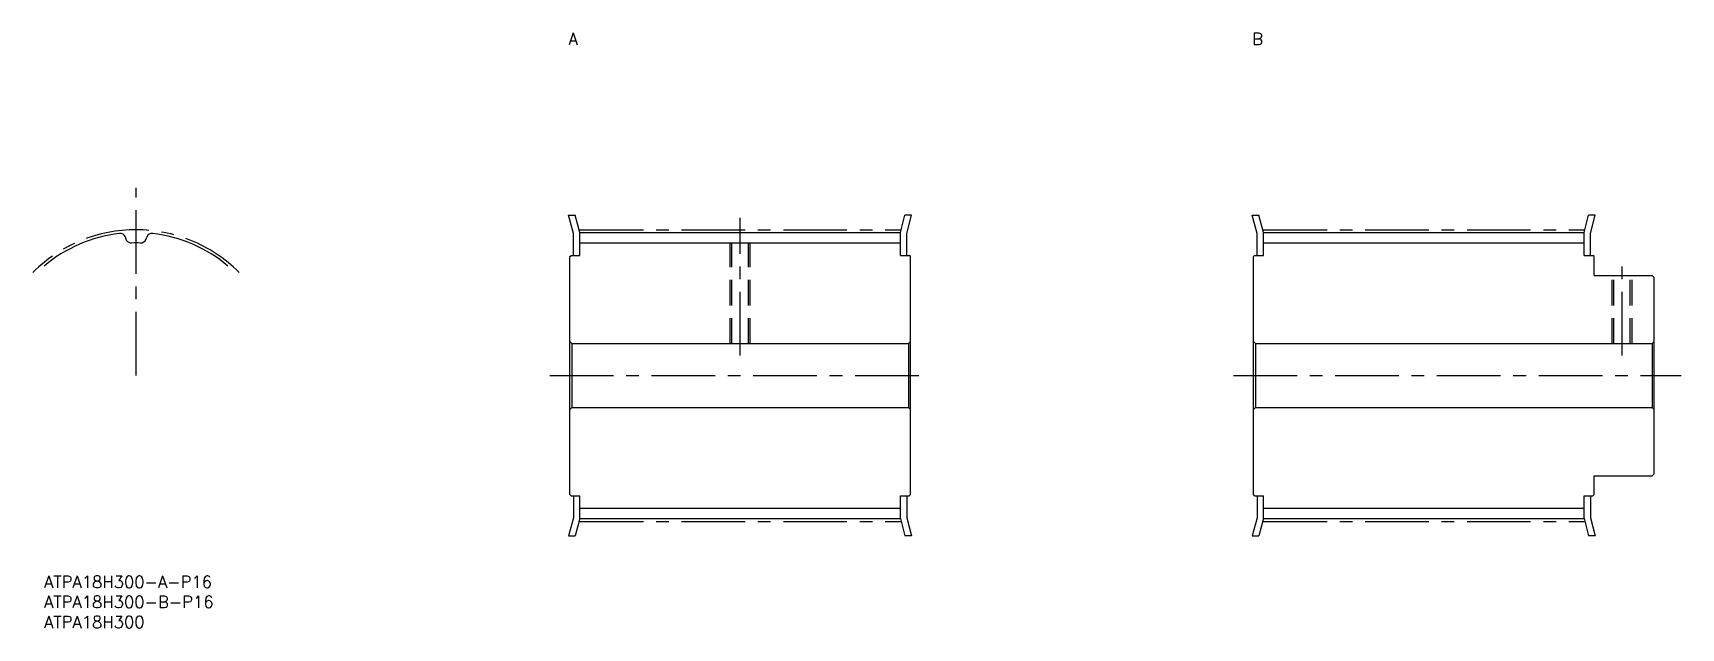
# Model space of a CAD drawing. Extents: x -3 to 409, y -13 to 136.
import ezdxf

# ---------------------------------------------------------------- set-up
doc = ezdxf.new("R2010")
doc.units = 0
doc.header["$LTSCALE"] = 0.5
doc.linetypes.add('CENTER', pattern=[50.8, 31.75, -6.35, 6.35, -6.35])
doc.linetypes.add('DASHED', pattern=[19.05, 12.7, -6.35])
for name, color, linetype in [('MSM_CENTER', 1, 'CENTER'), ('MSM_CONTINUOUS', 7, 'CONTINUOUS'), ('MSM_DASHED', 4, 'DASHED'), ('MSM_PART_NUMBER', 7, 'CONTINUOUS')]:
    doc.layers.add(name, color=color, linetype=linetype)
doc.styles.get("Standard").update_dxf_attribs({"font": 'txt.shx', "height": 3, "bigfont": 'bigfont.shx'})

# ---------------------------------------------------------------- blocks, each defined once
blk = doc.blocks.new('*U36')
at = {"layer": 'MSM_PART_NUMBER'}
blk.add_text('ATPA18H300-A-P16', height=3, dxfattribs=at).set_placement((0, -3))
blk = doc.blocks.new('*U37')
at = {"layer": 'MSM_PART_NUMBER'}
blk.add_text('ATPA18H300-B-P16', height=3, dxfattribs=at).set_placement((0, -8))
blk = doc.blocks.new('*U39')
at = {"layer": 'MSM_PART_NUMBER'}
blk.add_text('ATPA18H300', height=3, dxfattribs=at).set_placement((0, -13))
blk = doc.blocks.new('*U40')
at = {"layer": 'MSM_PART_NUMBER'}
blk.add_text('A', height=3, dxfattribs=at).set_placement((130.89, 132.5))
blk = doc.blocks.new('*U41')
at = {"layer": 'MSM_PART_NUMBER'}
blk.add_text('B', height=3, dxfattribs=at).set_placement((301.51, 132.5))

msp = doc.modelspace()

# ---------------------------------------------------------------- linework, layer by layer
at = {"layer": 'MSM_CENTER'}
for p, q in [((22.94, 50), (22.94, 96.87)), ((133.7, 86.38), (213.7, 86.38)), ((173.7, 55), (173.7, 89.38)), ((304.32, 86.38), (384.32, 86.38)), ((393.82, 55), (393.82, 78)), ((126.2, 50), (221.28, 50)), ((296.82, 50), (408.54, 50)), ((133.7, 13.62), (213.7, 13.62)), ((304.32, 13.62), (384.32, 13.62))]:
    msp.add_line(p, q, dxfattribs=at)
msp.add_arc((22.94, 50), 36.38, 45, 135, dxfattribs=at)
at = {"layer": 'MSM_CONTINUOUS'}
for p, q in [((132.1, 85.48), (130.89, 90)), ((130.89, 90), (132.55, 90)), ((133.7, 85.69), (132.55, 90)), ((213.7, 85.69), (214.85, 90)), ((216.51, 90), (214.85, 90)), ((215.3, 85.48), (216.51, 90)), ((302.72, 85.48), (301.51, 90)), ((301.51, 90), (303.16, 90)), ((304.32, 85.69), (303.16, 90)), ((384.32, 85.69), (385.47, 90)), ((387.13, 90), (385.47, 90)), ((385.92, 85.48), (387.13, 90)), ((20.57, 83.74), (20.28, 84.53)), ((25.43, 84.05), (25.61, 84.53)), ((132.1, 80), (132.1, 85.48)), ((133.7, 85.69), (213.7, 85.69)), ((133.7, 80), (133.7, 85.69)), ((133.7, 83.1), (213.7, 83.1)), ((213.7, 80), (213.7, 85.69)), ((215.3, 80), (215.3, 85.48)), ((302.72, 80), (302.72, 85.48)), ((304.32, 85.69), (384.32, 85.69)), ((304.32, 80), (304.32, 85.69)), ((304.32, 83.1), (384.32, 83.1)), ((384.32, 80), (384.32, 85.69)), ((385.92, 80), (385.92, 85.48)), ((131.2, 79.7), (131.5, 80)), ((131.2, 20.3), (131.2, 79.7)), ((131.5, 80), (133.7, 80)), ((213.7, 80), (215.9, 80)), ((216.2, 79.7), (215.9, 80)), ((216.2, 20.3), (216.2, 79.7)), ((301.82, 79.7), (302.12, 80)), ((301.82, 20.3), (301.82, 79.7)), ((302.12, 80), (304.32, 80)), ((384.32, 80), (386.52, 80)), ((386.82, 79.7), (386.52, 80)), ((386.82, 75), (386.82, 79.7)), ((386.82, 75), (401.32, 75)), ((401.82, 74.5), (401.32, 75)), ((401.82, 25.5), (401.82, 74.5)), ((131.2, 58.5), (131.7, 58)), ((131.7, 58), (215.7, 58)), ((131.7, 58), (131.7, 42)), ((216.2, 58.5), (215.7, 58)), ((215.7, 58), (215.7, 42)), ((301.82, 58.5), (302.32, 58)), ((302.32, 58), (401.32, 58)), ((302.32, 58), (302.32, 42)), ((401.32, 58), (401.82, 58.5)), ((401.32, 58), (401.32, 42)), ((131.2, 41.5), (131.7, 42)), ((131.7, 42), (215.7, 42)), ((216.2, 41.5), (215.7, 42)), ((301.82, 41.5), (302.32, 42)), ((302.32, 42), (401.32, 42)), ((401.32, 42), (401.82, 41.5)), ((386.82, 25), (401.32, 25)), ((386.82, 20.3), (386.82, 25)), ((401.32, 25), (401.82, 25.5)), ((131.5, 20), (131.2, 20.3)), ((131.5, 20), (133.7, 20)), ((132.1, 20), (132.1, 14.52)), ((133.7, 14.3), (133.7, 20)), ((133.7, 16.89), (213.7, 16.89)), ((213.7, 14.3), (213.7, 20)), ((213.7, 20), (215.9, 20)), ((215.3, 20), (215.3, 14.52)), ((215.9, 20), (216.2, 20.3)), ((302.12, 20), (301.82, 20.3)), ((302.12, 20), (304.32, 20)), ((302.72, 20), (302.72, 14.52)), ((304.32, 14.3), (304.32, 20)), ((304.32, 16.89), (384.32, 16.89)), ((384.32, 20), (386.52, 20)), ((384.32, 14.3), (384.32, 20)), ((385.92, 20), (385.92, 14.52)), ((386.52, 20), (386.82, 20.3)), ((132.1, 14.52), (130.89, 10)), ((133.7, 14.3), (132.55, 10)), ((133.7, 14.3), (213.7, 14.3)), ((213.7, 14.3), (214.85, 10)), ((215.3, 14.52), (216.51, 10)), ((302.72, 14.52), (301.51, 10)), ((304.32, 14.3), (303.16, 10)), ((304.32, 14.3), (384.32, 14.3)), ((384.32, 14.3), (385.47, 10)), ((385.92, 14.52), (387.13, 10)), ((130.89, 10), (132.55, 10)), ((216.51, 10), (214.85, 10)), ((301.51, 10), (303.16, 10)), ((387.13, 10), (385.47, 10))]:
    msp.add_line(p, q, dxfattribs=at)
for centre, radius, start, end in [((22.94, 50), 35.69, 96.6962, 130), ((18.95, 84.04), 1.42, 20, 96.6962), ((21.79, 84.56), 1.47, 213.6776, 271.9107), ((22.94, 50), 33.1, 88.162, 91.9107), ((24.05, 84.56), 1.47, 268.162, 340), ((26.94, 84.04), 1.42, 83.3038, 160), ((22.94, 50), 35.69, 50, 83.3038)]:
    msp.add_arc(centre, radius, start, end, dxfattribs=at)
at = {"layer": 'MSM_DASHED'}
for p, q in [((171.2, 58), (171.2, 83.1)), ((171.63, 58), (171.63, 83.1)), ((175.76, 58), (175.76, 83.1)), ((176.2, 58), (176.2, 83.1)), ((391.32, 58), (391.32, 75)), ((391.75, 58), (391.75, 75)), ((395.88, 58), (395.88, 75)), ((396.32, 58), (396.32, 75))]:
    msp.add_line(p, q, dxfattribs=at)

# ---------------------------------------------------------------- block references
at = {"layer": 'MSM_CONTINUOUS'}
for name in ['*U40', '*U41', '*U36', '*U37', '*U39']:
    msp.add_blockref(name, (0, 0), dxfattribs=at)

doc.saveas('drawing.dxf')
